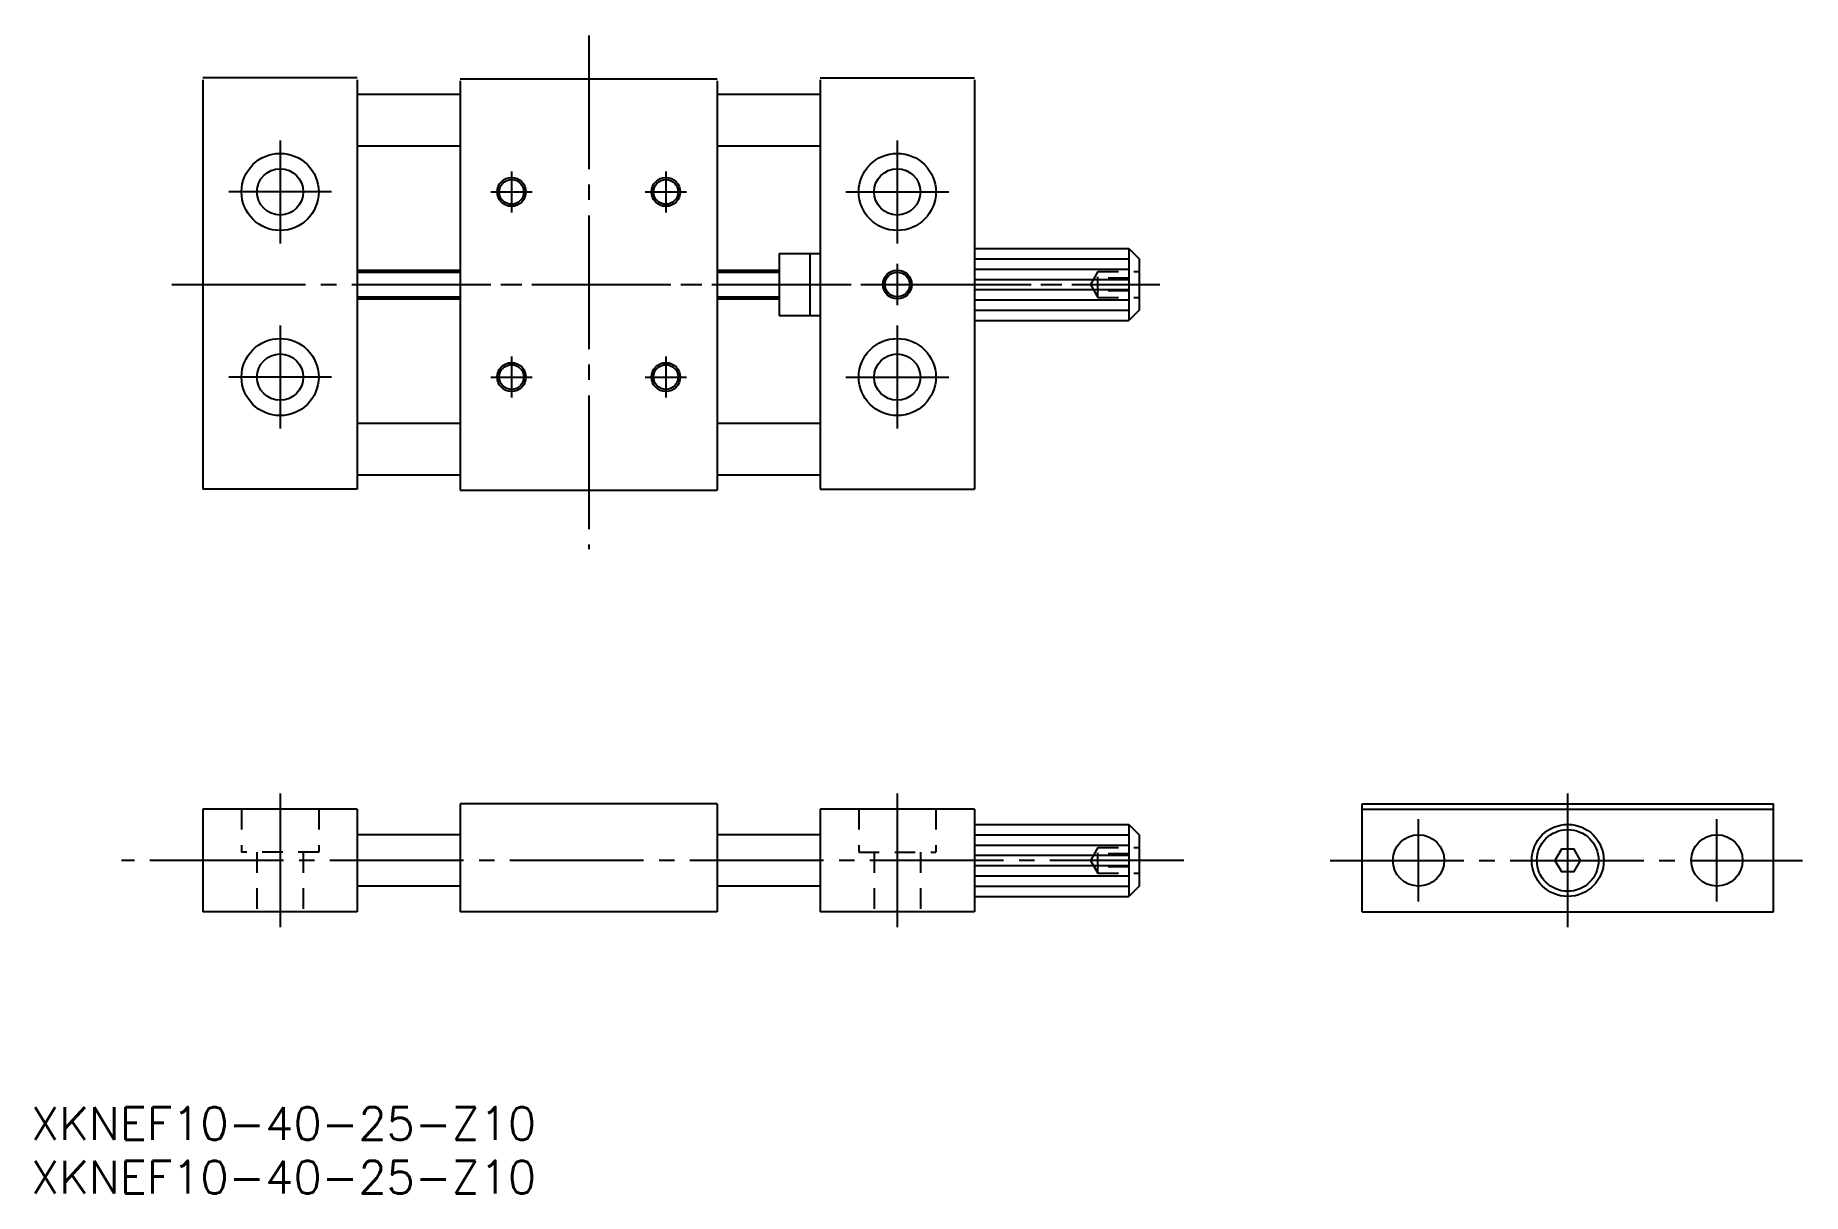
# Model space of a CAD drawing. Extents: x 34 to 206, y 47 to 160.
import ezdxf

# ---------------------------------------------------------------- set-up
doc = ezdxf.new("R2010")
doc.units = 0
doc.linetypes.add('CENTER', pattern=[17.5, 13, -1.5, 1.5, -1.5])
doc.linetypes.add('DASHED', pattern=[3.5, 2, -1.5])
doc.layers.get('0').update_dxf_attribs({"linetype": 'CONTINUOUS'})
doc.layers.add('CENTER', color=1, linetype='CENTER')
doc.styles.get("Standard").update_dxf_attribs({"font": 'txt.shx', "bigfont": 'extfont.shx'})

msp = doc.modelspace()

# ---------------------------------------------------------------- linework, layer by layer
at = {"color": 7, "linetype": 'CONTINUOUS'}
for p, q in [((65, 155.89), (50, 155.89)), ((50, 155.7), (50, 115.89)), ((65, 155.7), (65, 115.89)), ((75, 155.79), (100, 155.79)), ((75, 155.6), (75, 115.79)), ((100, 155.6), (100, 115.79)), ((110, 155.89), (125, 155.89)), ((110, 155.7), (110, 115.89)), ((125, 155.7), (125, 115.89)), ((65, 154.28), (75, 154.28)), ((100, 154.28), (110, 154.28)), ((65, 149.28), (75, 149.28)), ((100, 149.28), (110, 149.28)), ((125, 139.29), (140, 139.29)), ((140, 139.29), (140, 132.29)), ((140, 139.29), (141, 138.29)), ((106, 138.79), (110, 138.79)), ((106, 138.79), (106, 132.79)), ((109, 138.79), (109, 132.79)), ((141, 138.29), (141, 133.29)), ((65, 137.19), (75, 137.19)), ((100, 137.19), (106, 137.19)), ((65, 134.39), (75, 134.39)), ((100, 134.39), (106, 134.39)), ((106, 132.79), (110, 132.79)), ((141, 133.29), (140, 132.29)), ((125, 132.29), (140, 132.29)), ((65, 122.3), (75, 122.3)), ((100, 122.3), (110, 122.3)), ((65, 117.3), (75, 117.3)), ((100, 117.3), (110, 117.3)), ((65, 115.89), (50, 115.89)), ((75, 115.79), (100, 115.79)), ((110, 115.89), (125, 115.89)), ((50, 84.8), (50, 74.8)), ((65, 84.8), (50, 84.8)), ((65, 84.8), (65, 74.8)), ((75, 85.3), (75, 74.8)), ((100, 85.3), (75, 85.3)), ((100, 85.3), (100, 74.8)), ((110, 84.8), (110, 74.8)), ((125, 84.8), (110, 84.8)), ((125, 84.8), (125, 74.8)), ((162.68, 74.8), (162.68, 85.3)), ((162.68, 85.3), (202.68, 85.3)), ((162.68, 84.8), (202.68, 84.8)), ((202.68, 74.8), (202.68, 85.3)), ((125, 83.3), (140, 83.3)), ((140, 83.3), (140, 76.3)), ((140, 83.3), (141, 82.3)), ((75, 82.3), (65, 82.3)), ((110, 82.3), (100, 82.3)), ((141, 82.3), (141, 77.3)), ((75, 77.3), (65, 77.3)), ((110, 77.3), (100, 77.3)), ((125, 76.3), (140, 76.3)), ((141, 77.3), (140, 76.3)), ((65, 74.8), (50, 74.8)), ((100, 74.8), (75, 74.8)), ((125, 74.8), (110, 74.8)), ((162.68, 74.8), (202.68, 74.8))]:
    msp.add_line(p, q, dxfattribs=at)
at = {"color": 3, "linetype": 'CONTINUOUS'}
for p, q in [((125, 138.29), (140, 138.29)), ((65, 136.99), (75, 136.99)), ((100, 136.99), (106, 136.99)), ((125, 137.29), (140, 137.29)), ((125, 136.29), (140, 136.29)), ((65, 134.59), (75, 134.59)), ((100, 134.59), (106, 134.59)), ((125, 135.29), (140, 135.29)), ((125, 134.29), (140, 134.29)), ((125, 133.29), (140, 133.29)), ((125, 82.3), (140, 82.3)), ((125, 81.3), (140, 81.3)), ((125, 80.3), (140, 80.3)), ((125, 79.3), (140, 79.3)), ((125, 78.3), (140, 78.3)), ((125, 77.3), (140, 77.3))]:
    msp.add_line(p, q, dxfattribs=at)
at = {"color": 3, "linetype": 'DASHED'}
for p, q in [((137, 137.04), (136.28, 135.79)), ((136.28, 135.79), (137, 134.54)), ((137, 137.04), (141, 137.04)), ((137, 134.54), (137, 137.04)), ((140, 136.42), (137, 136.42)), ((140, 135.17), (137, 135.17)), ((137, 134.54), (141, 134.54)), ((53.75, 84.8), (53.75, 80.6)), ((61.25, 84.8), (61.25, 80.6)), ((113.75, 84.8), (113.75, 80.6)), ((121.25, 84.8), (121.25, 80.6)), ((137, 81.05), (136.28, 79.8)), ((137, 81.05), (141, 81.05)), ((137, 78.55), (137, 81.05)), ((61.25, 80.6), (53.75, 80.6)), ((55.25, 80.6), (55.25, 74.8)), ((59.75, 80.6), (59.75, 74.8)), ((113.75, 80.6), (121.25, 80.6)), ((115.25, 80.6), (115.25, 74.8)), ((119.75, 80.6), (119.75, 74.8)), ((136.28, 79.8), (137, 78.55)), ((140, 80.43), (137, 80.43)), ((140, 79.18), (137, 79.18)), ((137, 78.55), (141, 78.55))]:
    msp.add_line(p, q, dxfattribs=at)
at = {"color": 3, "linetype": 'CONTINUOUS'}
msp.add_lwpolyline([(182.06, 80.89), (181.43, 79.8), (182.06, 78.72), (183.31, 78.72), (183.93, 79.8), (183.31, 80.89)], close=True, dxfattribs=at)
for centre, radius in [((57.5, 144.79), 3.75), ((117.5, 144.79), 3.75), ((80, 144.79), 1.4), ((80, 144.79), 1.4), ((95, 144.79), 1.4), ((95, 144.79), 1.4), ((117.5, 135.79), 1.4), ((117.5, 135.79), 1.4), ((57.5, 126.79), 3.75), ((117.5, 126.79), 3.75), ((80, 126.79), 1.4), ((80, 126.79), 1.4), ((95, 126.79), 1.4), ((95, 126.79), 1.4)]:
    msp.add_circle(centre, radius, dxfattribs=at)
at = {"color": 7, "linetype": 'CONTINUOUS'}
for centre, radius in [((57.5, 144.79), 2.25), ((117.5, 144.79), 2.25), ((80, 144.79), 1.2), ((80, 144.79), 1.2), ((95, 144.79), 1.2), ((95, 144.79), 1.2), ((117.5, 135.79), 1.2), ((117.5, 135.79), 1.2), ((57.5, 126.79), 2.25), ((117.5, 126.79), 2.25), ((80, 126.79), 1.2), ((80, 126.79), 1.2), ((95, 126.79), 1.2), ((95, 126.79), 1.2), ((182.68, 79.8), 3.5), ((182.68, 79.8), 3), ((168.18, 79.8), 2.5), ((197.18, 79.8), 2.5)]:
    msp.add_circle(centre, radius, dxfattribs=at)
at = {"layer": 'CENTER', "color": 1, "linetype": 'CENTER'}
for p, q in [((87.5, 160.01), (87.5, 110.07)), ((57.5, 149.79), (57.5, 139.79)), ((117.5, 149.79), (117.5, 139.79)), ((80, 146.79), (80, 142.79)), ((95, 146.79), (95, 142.79)), ((62.5, 144.79), (52.5, 144.79)), ((78, 144.79), (82, 144.79)), ((93, 144.79), (97, 144.79)), ((112.5, 144.79), (122.5, 144.79)), ((117.5, 137.79), (117.5, 133.79)), ((46.97, 135.79), (143.03, 135.79)), ((65, 135.79), (143.03, 135.79)), ((115.5, 135.79), (119.5, 135.79)), ((57.5, 131.79), (57.5, 121.79)), ((117.5, 131.79), (117.5, 121.79)), ((80, 128.79), (80, 124.79)), ((95, 128.79), (95, 124.79)), ((62.5, 126.79), (52.5, 126.79)), ((78, 126.79), (82, 126.79)), ((93, 126.79), (97, 126.79)), ((112.5, 126.79), (122.5, 126.79)), ((57.5, 86.31), (57.5, 72.08)), ((117.5, 86.31), (117.5, 72.08)), ((182.68, 73.3), (182.68, 86.8)), ((168.18, 75.8), (168.18, 83.8)), ((197.18, 75.8), (197.18, 83.8)), ((145.34, 79.8), (42.07, 79.8)), ((159.58, 79.8), (205.51, 79.8))]:
    msp.add_line(p, q, dxfattribs=at)

# ---------------------------------------------------------------- texts
at = {"color": 7, "linetype": 'CONTINUOUS'}
for p in [(33.29, 52.63), (33.29, 47.41)]:
    msp.add_text('XKNEF10-40-25-Z10', height=3.2, dxfattribs=at).set_placement(p)

doc.saveas('drawing.dxf')
